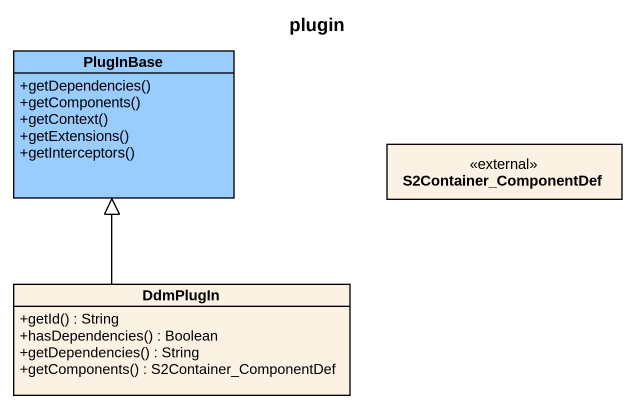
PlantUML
@startuml
title plugin
hide circle
hide empty members
skinparam classAttributeIconSize 0
class PlugInBase #99CCFF {
  +getDependencies()
  +getComponents()
  +getContext()
  +getExtensions()
  +getInterceptors()
}
interface S2Container_ComponentDef <<external>>
class DdmPlugIn {
  +getId() : String
  +hasDependencies() : Boolean
  +getDependencies() : String
  +getComponents() : S2Container_ComponentDef
}
DdmPlugIn -up-|> PlugInBase
@enduml
